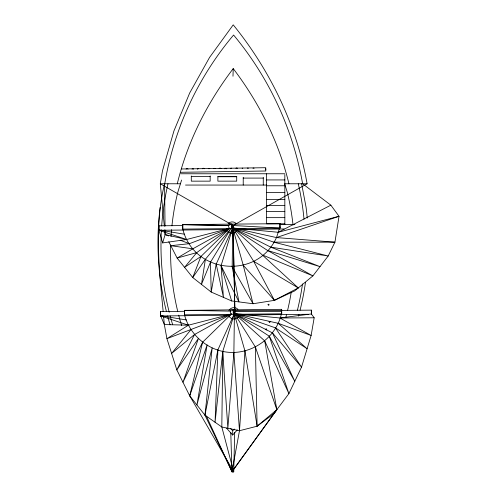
<?xml version="1.0" encoding="UTF-8"?>
<svg xmlns="http://www.w3.org/2000/svg" width="497" height="497" viewBox="0 0 497 497"><rect width="100%" height="100%" fill="white"/><g stroke="black" fill="none" stroke-linecap="round" stroke-linejoin="round"><path stroke-width="0.75" d="M226.576 428.153A285.309 285.309 0 0 0 232.658 435.03L232.708 430.731A273.474 273.474 0 0 0 234.255 429.041M229.8 224.147L182.728 224.644L182.766 229.036C193.849 274.077 257.434 279.879 276.475 237.578L339.029 216.276L334.947 242.176L276.475 237.578L232.708 227.837L221.066 265.709L238.939 301.903L232.18 266.727L232.708 227.837L233.236 226.309L232.553 224.663A0.77 0.77 0 0 0 231.391 223.992A0.77 0.77 0 0 0 231.391 225.334A0.77 0.77 0 0 0 232.553 224.663A2.33 2.33 0 0 0 229.049 224.892A2.33 2.33 0 0 0 229.732 228.334L230.9 228.645A2.33 2.33 0 0 0 232.553 227.961L278.214 232.273L339.029 216.276L330.859 205.168L302.623 183.772A319.652 319.652 0 0 0 233.584 35.02A311.414 311.414 0 0 0 164.737 183.772M163.569 316.098L164.327 324.547L166.924 338.668L176.833 369.917L189.717 395.836L204.957 415.169L221.817 426.985L239.486 430.725L257.117 426.202L273.853 413.634L288.9 393.63L301.524 367.153L311.122 335.469L314.172 317.788L279.917 317.987L234.41 313.551L222.768 351.422L227.85 428.265L233.882 352.435L234.41 313.551L234.938 312.023L232.919 225.147A0.77 0.77 0 0 0 231.714 225.321A0.77 0.77 0 0 0 232.18 226.452A0.77 0.77 0 0 0 233.155 225.706M233.752 471.771L234.671 432.384M232.987 76.221L233.23 68.592C259.179 102.804 278.873 141.931 288.931 183.772M314.172 317.788L311.346 313.955L279.917 317.987L311.122 335.469L278.183 323.292L234.41 313.551L217.891 349.832L215.058 422.251L222.768 351.422C204.391 347.509 189.183 332.934 184.468 314.744L184.43 310.352L231.503 309.861M233.708 228.577L280.004 228.092L279.973 223.7L232.888 224.116M311.327 310.128L311.37 314.234L311.327 310.128L281.184 310.408M165.029 226.129L164.575 183.772C154.287 225.719 159.115 269.063 163.159 311.489M234.59 309.83L281.662 309.333L281.656 312.681C276.549 338.842 248.817 357.101 222.768 351.422L221.817 426.985L233.627 471.578L189.717 395.836L207.112 344.937L196.93 404.98L212.163 347.962L204.957 415.169L231.956 471.672A0.913 0.379 0 0 1 233.422 471.479A0.913 0.379 0 0 1 233.223 472.113A0.913 0.379 0 0 1 231.925 471.771L239.486 430.725L244.94 350.95L234.255 313.669A2.33 2.33 0 0 1 230.956 313.669A2.33 2.33 0 0 1 230.956 310.377A2.33 2.33 0 0 1 234.255 310.377L234.752 311.035M182.859 225.563L158.897 225.812L158.941 230.285L228.508 229.552M184.561 311.302L160.599 311.526L160.643 315.993L230.21 315.185M160.643 315.993L160.599 311.526M229.074 228.626L182.778 229.111L182.728 224.644L229.254 225.439M230.776 314.34L184.48 314.825L184.43 310.352L230.956 311.153M235.41 314.29L281.706 313.806L281.662 309.333M205.41 259.229L201.471 284.414L210.461 262.254L230.9 228.645L205.41 259.229L192.737 277.537L211.2 292.062L231.627 300.94L253.035 303.748L274.394 300.35L294.671 290.913L312.899 275.885L328.194 255.992L334.947 242.176L273.741 242.145L232.708 227.837L216.189 264.118L211.2 292.062L210.461 262.254M204.957 415.169L217.891 349.832M189.717 395.836L202.59 342.234L231.44 314.042L188.388 325.2L164.327 324.547L160.618 315.694L186.425 319.969M177.286 183.772C187.381 141.9 207.162 102.767 233.23 68.592M229.732 228.334L192.83 248.804L170.8 245.698L189.444 243.673L229.732 228.334L196.787 252.594L184.555 267.336L200.887 256.52L229.732 228.334L186.686 239.486L162.625 242.915L165.122 234.603L165.072 229.981M181.573 180.069L177.746 192.457A250.426 250.426 0 0 0 171.943 225.806M276.475 237.578L279.954 226.974L279.96 223.625M200.887 256.52L192.737 277.537L177.125 258.073L168.794 241.784M202.59 342.234L182.964 382.249L198.489 338.308L176.833 369.917L194.532 334.512L231.44 314.042L166.924 338.668L188.388 325.2L160.63 315.918L162.612 316.024M278.183 323.292L307.096 348.751L275.444 327.852L234.41 313.551L264.708 340.911L276.835 409.677L231.925 471.771L230.776 432.384M275.444 327.852L301.524 367.153L272.437 332.86L234.41 313.551L255.39 347.049L276.835 409.677L231.956 471.672L206.392 416.057M191.146 329.387L171.608 353.448L194.532 334.512M244.94 350.95L257.117 426.202L276.835 409.677M192.83 248.804L177.125 258.073L196.787 252.594M234.832 311.221L281.631 310.985L234.621 310.855A0.77 0.77 0 0 0 233.416 311.035A0.77 0.77 0 0 0 233.882 312.166A0.77 0.77 0 0 0 234.857 311.42L233.13 225.508L307.103 183.772C296.784 125.567 270.405 70.667 233.23 24.85L209.572 57.416L189.699 92.964L173.925 130.953L162.482 170.813L160.301 183.772L164.321 226.129M243.238 265.243L274.394 300.35L298.281 287.937L232.708 227.837L243.238 265.243L253.035 303.748L232.18 266.727M278.214 232.273L330.859 205.168M181.517 168.974L265.74 167.7L265.789 171.011L180.79 172.291M235.621 315.117L308.283 314.272M279.482 224.551L294.938 224.389M233.919 229.496L284.166 228.974M180.846 173.764L284.7 173.764M191.295 176.503L210.163 176.503M217.879 176.739L236.709 176.739M243.226 178.088L263.261 178.088M266.547 179.933L284.831 179.933M180.43 183.772L160.301 183.772L231.124 224.358M307.103 183.772L284.657 183.772L287.341 192.494A251.215 251.215 0 0 1 293.031 225.06M185.536 185.058L266.547 185.058M266.547 185.779L284.831 185.779M266.547 192.513L284.831 192.513M266.547 199.452L284.831 199.452M266.547 205.559L284.831 205.559M266.547 211.511L284.831 211.511M266.547 217.643L284.831 217.643M284.831 223.805L266.547 223.805L266.547 173.82M182.728 224.644L228.502 225.607M233.13 225.508L280.004 228.092M160.91 230.31L158.928 230.204L158.897 225.812M274.394 300.35L253.687 261.335L232.708 227.837L270.735 247.152L328.194 255.992L273.741 242.145M184.722 234.261L158.916 229.981L162.625 242.915M164.681 229.981L165.122 234.603L186.686 239.486L158.941 230.285M232.708 227.837L267.554 250.463L320.006 266.647L270.735 247.152M165.122 234.603L168.7 235.932M180.144 240.206L189.444 243.673M263.006 255.203L312.899 275.885L267.554 250.463M253.687 261.335L298.281 287.937M234.41 313.551L269.256 336.177L294.764 381.329L272.437 332.86M264.708 340.911L288.9 393.63L269.256 336.177M231.627 300.94L221.066 265.709L223.439 297.386L216.189 264.118M301.617 183.772L306.09 207.379A282.675 282.675 0 0 1 307.227 218.053M281.706 313.806L281.656 312.681M233.882 352.435L239.486 430.725M279.991 228.017L279.954 226.974M255.39 347.049L257.117 426.202M284.831 174.584L284.831 224.538M263.261 177.292L263.261 185.058M243.226 177.292L243.226 185.058M210.163 175.95L210.163 181.15L191.295 181.15L191.295 175.95M237.734 229.092A5.728 5.728 0 0 1 226.669 229.092M228.154 223.563A5.728 5.728 0 0 1 236.255 223.563M265.659 168.769A1.1 1.1 0 0 1 265.659 169.868M252.973 168.266A1.1 1.1 0 0 1 254.066 168.266M305.481 282.315A282.675 282.675 0 0 1 300.089 310.178M298.952 314.632A282.675 282.675 0 0 1 298.56 316.111M237.286 429.924A282.675 282.675 0 0 1 232.658 435.03M239.436 314.806A5.728 5.728 0 0 1 228.371 314.806M228.943 310.457A5.728 5.728 0 0 1 237.957 309.271M170.08 324.802A285.309 285.309 0 0 1 167.57 315.968M166.427 311.526A285.309 285.309 0 0 1 160.14 207.454M181.635 325.541A250.426 250.426 0 0 1 178.69 315.166M177.746 311.439A250.426 250.426 0 0 1 170.67 245.027M171.049 236.553A250.426 250.426 0 0 1 171.571 229.639M235.889 168.303A1.1 1.1 0 0 1 237.442 168.303M291.174 292.547A251.215 251.215 0 0 1 287.521 310.656M286.595 314.384A251.215 251.215 0 0 1 285.812 317.359M234.907 312.222A0.77 0.77 0 0 1 233.72 312.656A0.77 0.77 0 0 1 233.72 311.389A0.77 0.77 0 0 1 234.907 311.824M242.157 168.222A1.1 1.1 0 0 1 242.729 168.222M224.892 168.818A1.1 1.1 0 0 1 226.794 168.818M233.205 226.514A0.77 0.77 0 0 1 232.018 226.943A0.77 0.77 0 0 1 232.018 225.675A0.77 0.77 0 0 1 233.205 226.11M232.708 430.731A275.189 275.189 0 0 1 230.67 428.464M172.664 324.752A275.189 275.189 0 0 1 170.167 315.949M169.216 312.253A275.189 275.189 0 0 1 161.426 229.782M161.674 225.98A275.189 275.189 0 0 1 167.98 183.772M302.505 283.955A273.474 273.474 0 0 1 297.43 310.196M298.275 183.772A273.474 273.474 0 0 1 304.021 219.189M247.307 168.228A1.1 1.1 0 0 1 248.407 168.228M192.066 169.117A1.1 1.1 0 0 1 193.619 169.117M230.304 168.719A1.1 1.1 0 0 1 231.54 168.203M219.115 168.62A1.1 1.1 0 0 1 221.016 168.62M208.262 168.763A1.1 1.1 0 0 1 209.815 168.763M186.114 169.142A1.1 1.1 0 0 1 188.015 169.142M213.673 168.663A1.1 1.1 0 0 1 215.226 168.663M197.303 169.247A1.1 1.1 0 0 1 197.477 169.017M197.968 168.732A1.1 1.1 0 0 1 198.539 168.732M202.31 168.787A1.1 1.1 0 0 1 204.211 168.787M268.063 304.58C268.802 306.891 269.859 302.953 268.063 304.58M265.752 329.207C266.491 331.518 267.548 327.579 265.752 329.207M269.094 321.795C269.834 324.1 270.89 320.161 269.094 321.795M232.919 227.477L232.553 227.961A0.77 0.77 0 0 1 231.416 227.489A0.77 0.77 0 0 1 232.161 226.52A0.77 0.77 0 0 1 232.913 227.489M234.621 313.191L234.255 313.669A0.77 0.77 0 0 1 233.118 313.203A0.77 0.77 0 0 1 233.863 312.228A0.77 0.77 0 0 1 234.615 313.203M236.709 176.503L217.879 176.503L217.879 181.15L236.709 181.15L236.709 176.503M233.64 312.768A0.77 0.77 0 0 0 234.938 312.42A0.77 0.77 0 0 0 233.988 311.476A0.77 0.77 0 0 0 233.64 312.768M232.931 310.923A0.77 0.77 0 0 0 234.224 310.575A0.77 0.77 0 0 0 233.279 309.625A0.77 0.77 0 0 0 232.931 310.923M231.937 227.061A0.77 0.77 0 0 0 233.236 226.713A0.77 0.77 0 0 0 232.285 225.762A0.77 0.77 0 0 0 231.937 227.061"/></g></svg>
